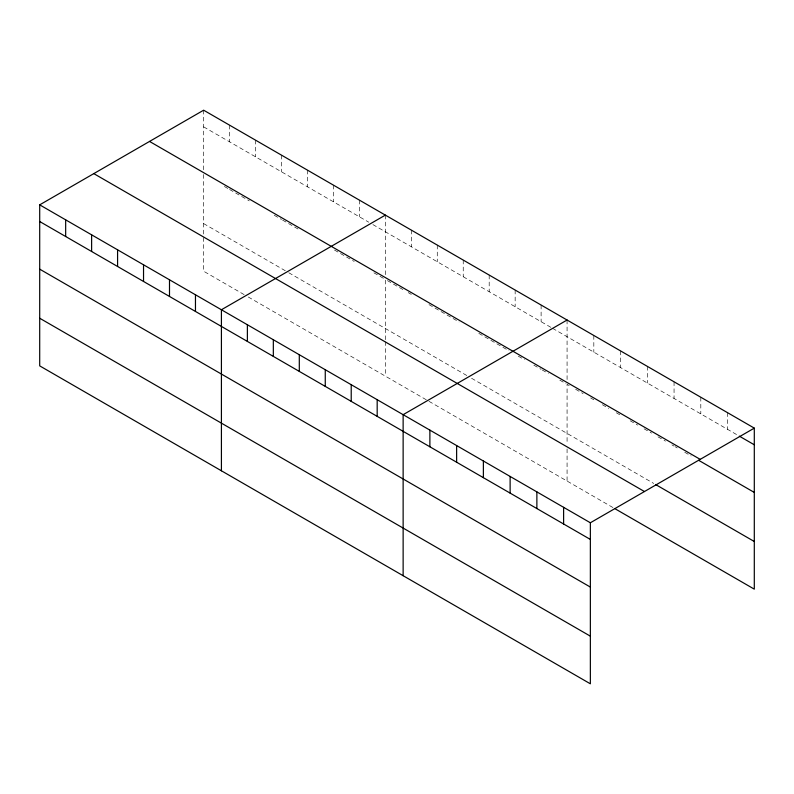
<?xml version="1.0" encoding="UTF-8"?>
<svg xmlns="http://www.w3.org/2000/svg" width="794" height="794" viewBox="0 0 794 794"><rect width="100%" height="100%" fill="white"/><g stroke="black" fill="none" stroke-linecap="round" stroke-linejoin="round"><path stroke-width="0.6" stroke-dasharray="3.97 2.98" d="M203.641 110.197L203.641 170.928M203.641 126.861L368.744 222.191M372.892 224.583L551.502 327.704M552.535 328.299L738.251 435.519M224.404 186.491L228.563 188.893M229.595 189.498L249.326 200.882M274.248 215.273L281.523 219.472M282.555 220.067L299.169 229.665M334.473 250.041L354.203 261.434M373.934 272.828L385.358 279.419L385.358 340.418M387.432 280.619L404.047 290.207M408.205 292.609L411.312 294.405M428.968 304.598L459.081 321.987M478.812 333.371L508.924 350.759M518.274 356.159L524.497 359.751M533.846 365.151L541.111 369.349M542.153 369.944L548.386 373.547M559.81 380.137L566.033 383.73M569.219 385.566L567.075 384.336L567.075 444.134M575.63 389.278L583.124 393.596M590.617 397.923L593.823 399.779M602.378 404.722L608.799 408.424M616.293 412.751L620.571 415.212M630.198 420.78L637.681 425.098M644.103 428.81L651.596 433.127M658.018 436.839L665.501 441.156M671.923 444.868L674.056 446.099M675.128 446.714L677.272 447.955M684.756 452.282L691.177 455.984M203.641 223.59L287.746 272.153M288.788 272.749L467.388 375.86M471.547 378.262L653.73 483.447M244.135 294.614L203.641 271.23L203.641 236.691M248.294 297.006L427.926 400.722M428.968 401.317L613.077 507.614M727.552 412.682L727.552 429.346M700.804 397.238L700.804 413.902M674.056 381.795L674.056 398.459M647.318 366.352L647.318 383.016M620.571 350.908L620.571 367.582M593.823 335.475L593.823 352.139M567.075 320.032L567.075 379.572M567.075 448.898L567.075 481.055M541.111 305.045L541.111 321.709M515.157 290.058L515.157 306.722M489.193 275.061L489.193 291.726M463.239 260.075L463.239 276.739M437.276 245.088L437.276 261.752M411.312 230.101L411.312 246.765M385.358 215.114L385.358 275.846M385.358 341.609L385.358 376.148M359.394 200.128L359.394 216.792M333.44 185.141L333.44 201.805M307.477 170.154L307.477 186.818M281.523 155.167L281.523 171.832M255.559 140.181L255.559 156.845M229.595 125.184L229.595 141.858M203.641 174.501L203.641 235.5"/><path stroke-width="1.19" d="M39.7 204.852L590.359 522.77L590.359 683.803L39.7 365.875L39.7 204.852L203.641 110.197L754.3 428.125L754.3 589.148L615.221 508.855M385.358 215.114L221.417 309.759L221.417 470.792M567.075 320.032L403.134 414.676L403.134 575.71M590.359 522.77L754.3 428.125M739.323 436.144L754.3 444.789M149.54 141.431L700.199 459.359M698.67 460.312L754.3 492.429M655.874 484.687L754.3 541.508M93.801 173.618L644.46 491.536M39.7 221.516L590.359 539.434M39.7 269.156L590.359 587.074M39.7 318.235L590.359 636.163M563.611 507.326L563.611 523.99M536.873 491.883L536.873 508.557M510.125 476.45L510.125 493.114M483.377 461.006L483.377 477.67M456.629 445.563L456.629 462.227M429.882 430.12L429.882 446.784M377.18 399.69L377.18 416.354M351.216 384.703L351.216 401.367M325.262 369.716L325.262 386.38M299.298 354.729L299.298 371.394M273.334 339.743L273.334 356.407M247.381 324.756L247.381 341.42M195.463 294.773L195.463 311.437M169.499 279.786L169.499 296.45M143.535 264.799L143.535 281.463M117.581 249.812L117.581 266.476M91.618 234.826L91.618 251.49M65.664 219.839L65.664 236.503"/></g></svg>
